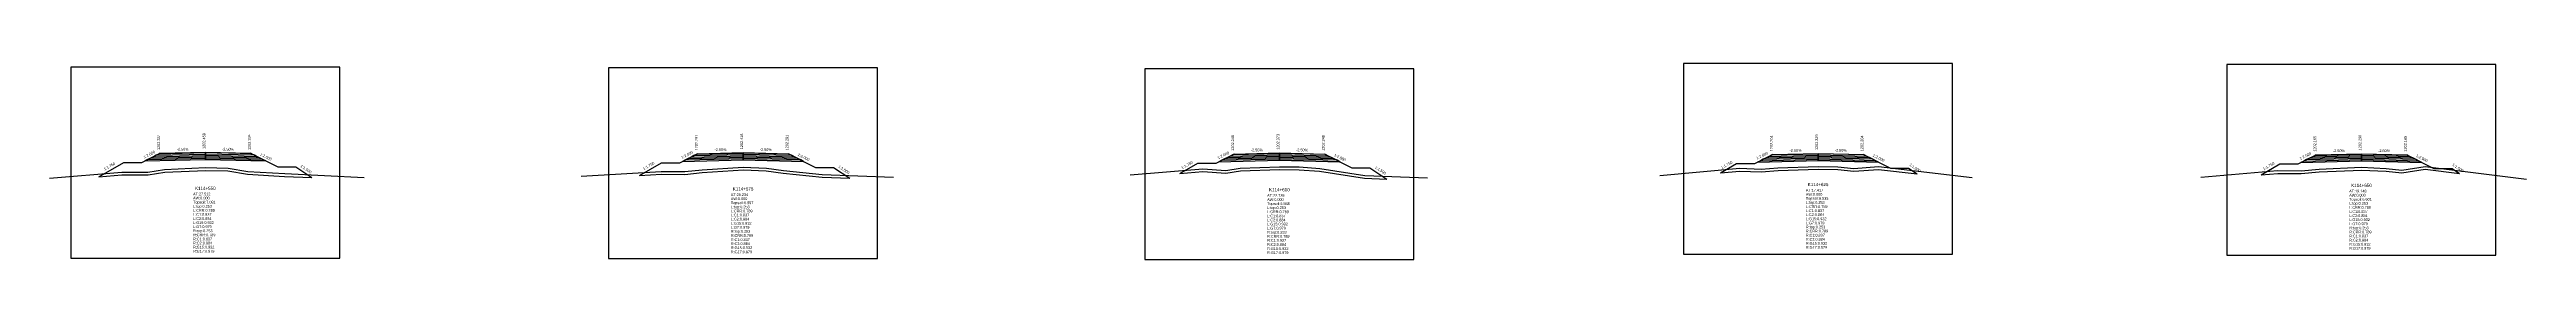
# Model space of a CAD drawing. Extents: x -7 to 78429, y 1189 to 1262.
# Drawn here: x 68640.4 to 68913.9, y 1190.6 to 1212.2 of the extents above; entities that cross this region are included whole.
import ezdxf
from ezdxf.enums import TextEntityAlignment as Align

# ---------------------------------------------------------------- set-up
doc = ezdxf.new("R2010")
doc.units = 0

msp = doc.modelspace()

# ---------------------------------------------------------------- linework, layer by layer
at = {"layer": 'A4_BORDER', "color": 7}
for points in [[(68820.845, 1191.222), (68850.545, 1191.222), (68850.545, 1212.222), (68820.845, 1212.222), (68820.845, 1191.222)], [(68880.855, 1191.125), (68910.555, 1191.125), (68910.555, 1212.125), (68880.855, 1212.125), (68880.855, 1191.125)], [(68642.733, 1190.805), (68672.433, 1190.805), (68672.433, 1211.805), (68642.733, 1211.805), (68642.733, 1190.805)], [(68702.122, 1190.737), (68731.822, 1190.737), (68731.822, 1211.737), (68702.122, 1211.737), (68702.122, 1190.737)], [(68761.352, 1190.646), (68791.052, 1190.646), (68791.052, 1211.646), (68761.352, 1211.646), (68761.352, 1190.646)]]:
    msp.add_lwpolyline(points, dxfattribs=at)
at = {"layer": 'CLEAR_GROUND', "color": 8}
for points in [[(68645.823, 1199.757), (68648.364, 1199.974), (68651.27, 1199.964), (68653.111, 1200.252), (68657.59, 1200.461), (68660.067, 1200.403), (68662.23, 1200.051), (68666.338, 1199.8), (68669.351, 1199.655)], [(68705.523, 1199.892), (68707.947, 1200.03), (68710.55, 1200.017), (68712.469, 1200.226), (68717.002, 1200.499), (68719.537, 1200.402), (68721.393, 1200.157), (68725.696, 1199.705), (68728.778, 1199.587)], [(68765.223, 1200.117), (68767.738, 1200.316), (68770.288, 1200.156), (68771.902, 1200.406), (68776.204, 1200.551), (68778.378, 1200.532), (68780.648, 1200.356), (68785.608, 1199.592), (68788.081, 1199.496)], [(68824.923, 1200.191), (68827.064, 1200.385), (68829.425, 1200.3), (68831.28, 1200.446), (68835.722, 1200.59), (68837.874, 1200.542), (68839.625, 1200.376), (68842.362, 1200.565), (68846.643, 1200.072)], [(68884.623, 1199.975), (68886.458, 1200.131), (68889.061, 1200.104), (68891.049, 1200.286), (68895.7, 1200.498), (68898.426, 1200.352), (68900.172, 1200.183), (68902.727, 1200.579), (68906.535, 1200.111)]]:
    msp.add_lwpolyline(points, dxfattribs=at)
at = {"layer": 'DESIGN_ROAD_TRIMMED', "color": 1}
for points in [[(68645.823, 1199.757), (68648.583, 1201.334), (68650.583, 1201.334), (68652.583, 1202.334), (68652.583, 1202.334), (68652.477, 1202.281), (68652.477, 1202.281), (68652.161, 1202.123), (68652.161, 1202.123), (68651.846, 1201.966), (68651.846, 1201.966), (68651.53, 1201.808), (68651.53, 1201.808), (68651.214, 1201.65), (68651.214, 1201.65), (68650.898, 1201.492), (68657.583, 1201.659), (68657.583, 1201.809), (68657.583, 1201.809), (68657.583, 1201.959), (68657.583, 1201.959), (68657.583, 1202.109), (68657.583, 1202.109), (68657.583, 1202.259), (68657.583, 1202.259), (68657.583, 1202.409), (68657.583, 1202.409), (68657.583, 1202.459), (68657.583, 1202.459), (68657.583, 1202.459), (68657.583, 1202.459), (68657.583, 1202.459), (68657.583, 1202.409), (68657.583, 1202.409), (68657.583, 1202.259), (68657.583, 1202.259), (68657.583, 1202.109), (68657.583, 1202.109), (68657.583, 1201.959), (68657.583, 1201.959), (68657.583, 1201.809), (68657.583, 1201.809), (68657.583, 1201.659), (68664.267, 1201.492), (68663.951, 1201.65), (68663.951, 1201.65), (68663.635, 1201.808), (68663.635, 1201.808), (68663.319, 1201.966), (68663.319, 1201.966), (68663.004, 1202.123), (68663.004, 1202.123), (68662.688, 1202.281), (68662.688, 1202.281), (68662.583, 1202.334), (68662.583, 1202.334), (68665.583, 1200.834), (68667.583, 1200.834), (68669.351, 1199.655)], [(68705.523, 1199.892), (68707.972, 1201.291), (68709.972, 1201.291), (68711.972, 1202.291), (68711.972, 1202.291), (68711.866, 1202.238), (68711.866, 1202.238), (68711.551, 1202.08), (68711.551, 1202.08), (68711.235, 1201.923), (68711.235, 1201.923), (68710.919, 1201.765), (68710.919, 1201.765), (68710.603, 1201.607), (68710.603, 1201.607), (68710.287, 1201.449), (68716.972, 1201.616), (68716.972, 1201.766), (68716.972, 1201.766), (68716.972, 1201.916), (68716.972, 1201.916), (68716.972, 1202.066), (68716.972, 1202.066), (68716.972, 1202.216), (68716.972, 1202.216), (68716.972, 1202.366), (68716.972, 1202.366), (68716.972, 1202.416), (68716.972, 1202.416), (68716.972, 1202.416), (68716.972, 1202.416), (68716.972, 1202.416), (68716.972, 1202.366), (68716.972, 1202.366), (68716.972, 1202.216), (68716.972, 1202.216), (68716.972, 1202.066), (68716.972, 1202.066), (68716.972, 1201.916), (68716.972, 1201.916), (68716.972, 1201.766), (68716.972, 1201.766), (68716.972, 1201.616), (68723.656, 1201.449), (68723.34, 1201.607), (68723.34, 1201.607), (68723.024, 1201.765), (68723.024, 1201.765), (68722.709, 1201.923), (68722.709, 1201.923), (68722.393, 1202.08), (68722.393, 1202.08), (68722.077, 1202.238), (68722.077, 1202.238), (68721.972, 1202.291), (68721.972, 1202.291), (68724.972, 1200.791), (68726.972, 1200.791), (68728.778, 1199.587)], [(68765.223, 1200.117), (68767.202, 1201.248), (68769.202, 1201.248), (68771.202, 1202.248), (68771.202, 1202.248), (68771.097, 1202.195), (68771.097, 1202.195), (68770.781, 1202.037), (68770.781, 1202.037), (68770.466, 1201.88), (68770.466, 1201.88), (68770.15, 1201.722), (68770.15, 1201.722), (68769.834, 1201.564), (68769.834, 1201.564), (68769.518, 1201.406), (68776.202, 1201.573), (68776.202, 1201.723), (68776.202, 1201.723), (68776.202, 1201.873), (68776.202, 1201.873), (68776.202, 1202.023), (68776.202, 1202.023), (68776.202, 1202.173), (68776.202, 1202.173), (68776.202, 1202.323), (68776.202, 1202.323), (68776.202, 1202.373), (68776.202, 1202.373), (68776.202, 1202.373), (68776.202, 1202.373), (68776.202, 1202.373), (68776.202, 1202.323), (68776.202, 1202.323), (68776.202, 1202.173), (68776.202, 1202.173), (68776.202, 1202.023), (68776.202, 1202.023), (68776.202, 1201.873), (68776.202, 1201.873), (68776.202, 1201.723), (68776.202, 1201.723), (68776.202, 1201.573), (68782.887, 1201.406), (68782.571, 1201.564), (68782.571, 1201.564), (68782.255, 1201.722), (68782.255, 1201.722), (68781.939, 1201.88), (68781.939, 1201.88), (68781.623, 1202.037), (68781.623, 1202.037), (68781.308, 1202.195), (68781.308, 1202.195), (68781.202, 1202.248), (68781.202, 1202.248), (68784.202, 1200.748), (68786.202, 1200.748), (68788.081, 1199.496)], [(68824.923, 1200.191), (68826.695, 1201.204), (68828.695, 1201.204), (68830.695, 1202.204), (68830.695, 1202.204), (68830.59, 1202.151), (68830.59, 1202.151), (68830.274, 1201.993), (68830.274, 1201.993), (68829.959, 1201.836), (68829.959, 1201.836), (68829.643, 1201.678), (68829.643, 1201.678), (68829.327, 1201.52), (68829.327, 1201.52), (68829.011, 1201.362), (68835.695, 1201.529), (68835.695, 1201.679), (68835.695, 1201.679), (68835.695, 1201.829), (68835.695, 1201.829), (68835.695, 1201.979), (68835.695, 1201.979), (68835.695, 1202.129), (68835.695, 1202.129), (68835.695, 1202.279), (68835.695, 1202.279), (68835.695, 1202.329), (68835.695, 1202.329), (68835.695, 1202.329), (68835.695, 1202.329), (68835.695, 1202.329), (68835.695, 1202.279), (68835.695, 1202.279), (68835.695, 1202.129), (68835.695, 1202.129), (68835.695, 1201.979), (68835.695, 1201.979), (68835.695, 1201.829), (68835.695, 1201.829), (68835.695, 1201.679), (68835.695, 1201.679), (68835.695, 1201.529), (68842.38, 1201.362), (68842.064, 1201.52), (68842.064, 1201.52), (68841.748, 1201.678), (68841.748, 1201.678), (68841.432, 1201.836), (68841.432, 1201.836), (68841.116, 1201.993), (68841.116, 1201.993), (68840.801, 1202.151), (68840.801, 1202.151), (68840.695, 1202.204), (68840.695, 1202.204), (68843.695, 1200.704), (68845.695, 1200.704), (68846.643, 1200.072)], [(68884.623, 1199.975), (68886.705, 1201.165), (68888.705, 1201.165), (68890.705, 1202.165), (68890.705, 1202.165), (68890.599, 1202.112), (68890.599, 1202.112), (68890.284, 1201.954), (68890.284, 1201.954), (68889.968, 1201.797), (68889.968, 1201.797), (68889.652, 1201.639), (68889.652, 1201.639), (68889.336, 1201.481), (68889.336, 1201.481), (68889.02, 1201.323), (68895.705, 1201.49), (68895.705, 1201.64), (68895.705, 1201.64), (68895.705, 1201.79), (68895.705, 1201.79), (68895.705, 1201.94), (68895.705, 1201.94), (68895.705, 1202.09), (68895.705, 1202.09), (68895.705, 1202.24), (68895.705, 1202.24), (68895.705, 1202.29), (68895.705, 1202.29), (68895.705, 1202.29), (68895.705, 1202.29), (68895.705, 1202.29), (68895.705, 1202.24), (68895.705, 1202.24), (68895.705, 1202.09), (68895.705, 1202.09), (68895.705, 1201.94), (68895.705, 1201.94), (68895.705, 1201.79), (68895.705, 1201.79), (68895.705, 1201.64), (68895.705, 1201.64), (68895.705, 1201.49), (68902.389, 1201.323), (68902.073, 1201.481), (68902.073, 1201.481), (68901.757, 1201.639), (68901.757, 1201.639), (68901.442, 1201.797), (68901.442, 1201.797), (68901.126, 1201.954), (68901.126, 1201.954), (68900.81, 1202.112), (68900.81, 1202.112), (68900.705, 1202.165), (68900.705, 1202.165), (68903.705, 1200.665), (68905.705, 1200.665), (68906.535, 1200.111)]]:
    msp.add_lwpolyline(points, dxfattribs=at)
at = {"layer": 'FINISHED_ROAD', "color": 2}
for points in [[(68648.583, 1201.334), (68650.583, 1201.334), (68652.583, 1202.334), (68652.583, 1202.334), (68657.583, 1202.459), (68662.583, 1202.334), (68662.583, 1202.334), (68665.583, 1200.834), (68667.583, 1200.834)], [(68707.972, 1201.291), (68709.972, 1201.291), (68711.972, 1202.291), (68711.972, 1202.291), (68716.972, 1202.416), (68721.972, 1202.291), (68721.972, 1202.291), (68724.972, 1200.791), (68726.972, 1200.791)], [(68767.202, 1201.248), (68769.202, 1201.248), (68771.202, 1202.248), (68771.202, 1202.248), (68776.202, 1202.373), (68781.202, 1202.248), (68781.202, 1202.248), (68784.202, 1200.748), (68786.202, 1200.748)], [(68826.695, 1201.204), (68828.695, 1201.204), (68830.695, 1202.204), (68830.695, 1202.204), (68835.695, 1202.329), (68840.695, 1202.204), (68840.695, 1202.204), (68843.695, 1200.704), (68845.695, 1200.704)], [(68886.705, 1201.165), (68888.705, 1201.165), (68890.705, 1202.165), (68890.705, 1202.165), (68895.705, 1202.29), (68900.705, 1202.165), (68900.705, 1202.165), (68903.705, 1200.665), (68905.705, 1200.665)]]:
    msp.add_lwpolyline(points, dxfattribs=at)
at = {"layer": 'LAYER_0', "color": 4}
for points in [[(68652.583, 1202.334), (68652.477, 1202.281), (68657.583, 1202.409), (68657.583, 1202.459)], [(68711.972, 1202.291), (68711.866, 1202.238), (68716.972, 1202.366), (68716.972, 1202.416)], [(68771.202, 1202.248), (68771.097, 1202.195), (68776.202, 1202.323), (68776.202, 1202.373)], [(68830.695, 1202.204), (68830.59, 1202.151), (68835.695, 1202.279), (68835.695, 1202.329)], [(68890.705, 1202.165), (68890.599, 1202.112), (68895.705, 1202.24), (68895.705, 1202.29)]]:
    msp.add_lwpolyline(points, dxfattribs=at)
at = {"layer": 'LAYER_1', "color": 4}
for points in [[(68652.477, 1202.281), (68652.161, 1202.123), (68657.583, 1202.259), (68657.583, 1202.409)], [(68711.866, 1202.238), (68711.551, 1202.08), (68716.972, 1202.216), (68716.972, 1202.366)], [(68771.097, 1202.195), (68770.781, 1202.037), (68776.202, 1202.173), (68776.202, 1202.323)], [(68830.59, 1202.151), (68830.274, 1201.993), (68835.695, 1202.129), (68835.695, 1202.279)], [(68890.599, 1202.112), (68890.284, 1201.954), (68895.705, 1202.09), (68895.705, 1202.24)]]:
    msp.add_lwpolyline(points, dxfattribs=at)
at = {"layer": 'LAYER_10', "color": 6}
for points in [[(68663.635, 1201.808), (68663.951, 1201.65), (68657.583, 1201.809), (68657.583, 1201.959)], [(68723.024, 1201.765), (68723.34, 1201.607), (68716.972, 1201.766), (68716.972, 1201.916)], [(68782.255, 1201.722), (68782.571, 1201.564), (68776.202, 1201.723), (68776.202, 1201.873)], [(68841.748, 1201.678), (68842.064, 1201.52), (68835.695, 1201.679), (68835.695, 1201.829)], [(68901.757, 1201.639), (68902.073, 1201.481), (68895.705, 1201.64), (68895.705, 1201.79)]]:
    msp.add_lwpolyline(points, dxfattribs=at)
at = {"layer": 'LAYER_11', "color": 6}
for points in [[(68663.951, 1201.65), (68664.267, 1201.492), (68657.583, 1201.659), (68657.583, 1201.809)], [(68723.34, 1201.607), (68723.656, 1201.449), (68716.972, 1201.616), (68716.972, 1201.766)], [(68782.571, 1201.564), (68782.887, 1201.406), (68776.202, 1201.573), (68776.202, 1201.723)], [(68842.064, 1201.52), (68842.38, 1201.362), (68835.695, 1201.529), (68835.695, 1201.679)], [(68902.073, 1201.481), (68902.389, 1201.323), (68895.705, 1201.49), (68895.705, 1201.64)]]:
    msp.add_lwpolyline(points, dxfattribs=at)
at = {"layer": 'LAYER_2', "color": 4}
for points in [[(68652.161, 1202.123), (68651.846, 1201.966), (68657.583, 1202.109), (68657.583, 1202.259)], [(68711.551, 1202.08), (68711.235, 1201.923), (68716.972, 1202.066), (68716.972, 1202.216)], [(68770.781, 1202.037), (68770.466, 1201.88), (68776.202, 1202.023), (68776.202, 1202.173)], [(68830.274, 1201.993), (68829.959, 1201.836), (68835.695, 1201.979), (68835.695, 1202.129)], [(68890.284, 1201.954), (68889.968, 1201.797), (68895.705, 1201.94), (68895.705, 1202.09)]]:
    msp.add_lwpolyline(points, dxfattribs=at)
at = {"layer": 'LAYER_3', "color": 4}
for points in [[(68651.846, 1201.966), (68651.53, 1201.808), (68657.583, 1201.959), (68657.583, 1202.109)], [(68711.235, 1201.923), (68710.919, 1201.765), (68716.972, 1201.916), (68716.972, 1202.066)], [(68770.466, 1201.88), (68770.15, 1201.722), (68776.202, 1201.873), (68776.202, 1202.023)], [(68829.959, 1201.836), (68829.643, 1201.678), (68835.695, 1201.829), (68835.695, 1201.979)], [(68889.968, 1201.797), (68889.652, 1201.639), (68895.705, 1201.79), (68895.705, 1201.94)]]:
    msp.add_lwpolyline(points, dxfattribs=at)
at = {"layer": 'LAYER_4', "color": 4}
for points in [[(68651.53, 1201.808), (68651.214, 1201.65), (68657.583, 1201.809), (68657.583, 1201.959)], [(68710.919, 1201.765), (68710.603, 1201.607), (68716.972, 1201.766), (68716.972, 1201.916)], [(68770.15, 1201.722), (68769.834, 1201.564), (68776.202, 1201.723), (68776.202, 1201.873)], [(68829.643, 1201.678), (68829.327, 1201.52), (68835.695, 1201.679), (68835.695, 1201.829)], [(68889.652, 1201.639), (68889.336, 1201.481), (68895.705, 1201.64), (68895.705, 1201.79)]]:
    msp.add_lwpolyline(points, dxfattribs=at)
at = {"layer": 'LAYER_5', "color": 4}
for points in [[(68651.214, 1201.65), (68650.898, 1201.492), (68657.583, 1201.659), (68657.583, 1201.809)], [(68710.603, 1201.607), (68710.287, 1201.449), (68716.972, 1201.616), (68716.972, 1201.766)], [(68769.834, 1201.564), (68769.518, 1201.406), (68776.202, 1201.573), (68776.202, 1201.723)], [(68829.327, 1201.52), (68829.011, 1201.362), (68835.695, 1201.529), (68835.695, 1201.679)], [(68889.336, 1201.481), (68889.02, 1201.323), (68895.705, 1201.49), (68895.705, 1201.64)]]:
    msp.add_lwpolyline(points, dxfattribs=at)
at = {"layer": 'LAYER_6', "color": 6}
for points in [[(68662.583, 1202.334), (68662.688, 1202.281), (68657.583, 1202.409), (68657.583, 1202.459)], [(68721.972, 1202.291), (68722.077, 1202.238), (68716.972, 1202.366), (68716.972, 1202.416)], [(68781.202, 1202.248), (68781.308, 1202.195), (68776.202, 1202.323), (68776.202, 1202.373)], [(68840.695, 1202.204), (68840.801, 1202.151), (68835.695, 1202.279), (68835.695, 1202.329)], [(68900.705, 1202.165), (68900.81, 1202.112), (68895.705, 1202.24), (68895.705, 1202.29)]]:
    msp.add_lwpolyline(points, dxfattribs=at)
at = {"layer": 'LAYER_7', "color": 6}
for points in [[(68662.688, 1202.281), (68663.004, 1202.123), (68657.583, 1202.259), (68657.583, 1202.409)], [(68722.077, 1202.238), (68722.393, 1202.08), (68716.972, 1202.216), (68716.972, 1202.366)], [(68781.308, 1202.195), (68781.623, 1202.037), (68776.202, 1202.173), (68776.202, 1202.323)], [(68840.801, 1202.151), (68841.116, 1201.993), (68835.695, 1202.129), (68835.695, 1202.279)], [(68900.81, 1202.112), (68901.126, 1201.954), (68895.705, 1202.09), (68895.705, 1202.24)]]:
    msp.add_lwpolyline(points, dxfattribs=at)
at = {"layer": 'LAYER_8', "color": 6}
for points in [[(68663.004, 1202.123), (68663.319, 1201.966), (68657.583, 1202.109), (68657.583, 1202.259)], [(68722.393, 1202.08), (68722.709, 1201.923), (68716.972, 1202.066), (68716.972, 1202.216)], [(68781.623, 1202.037), (68781.939, 1201.88), (68776.202, 1202.023), (68776.202, 1202.173)], [(68841.116, 1201.993), (68841.432, 1201.836), (68835.695, 1201.979), (68835.695, 1202.129)], [(68901.126, 1201.954), (68901.442, 1201.797), (68895.705, 1201.94), (68895.705, 1202.09)]]:
    msp.add_lwpolyline(points, dxfattribs=at)
at = {"layer": 'LAYER_9', "color": 6}
for points in [[(68663.319, 1201.966), (68663.635, 1201.808), (68657.583, 1201.959), (68657.583, 1202.109)], [(68722.709, 1201.923), (68723.024, 1201.765), (68716.972, 1201.916), (68716.972, 1202.066)], [(68781.939, 1201.88), (68782.255, 1201.722), (68776.202, 1201.873), (68776.202, 1202.023)], [(68841.432, 1201.836), (68841.748, 1201.678), (68835.695, 1201.829), (68835.695, 1201.979)], [(68901.442, 1201.797), (68901.757, 1201.639), (68895.705, 1201.79), (68895.705, 1201.94)]]:
    msp.add_lwpolyline(points, dxfattribs=at)
at = {"layer": 'NATURAL_GROUND', "color": 3}
for points in [[(68818.203, 1199.885), (68827.055, 1200.685), (68829.418, 1200.6), (68831.263, 1200.746), (68835.72, 1200.89), (68837.891, 1200.842), (68839.628, 1200.677), (68842.368, 1200.866), (68852.711, 1199.676)], [(68640.377, 1199.593), (68648.352, 1200.274), (68651.248, 1200.264), (68653.081, 1200.551), (68657.587, 1200.761), (68660.095, 1200.702), (68662.264, 1200.35), (68666.355, 1200.1), (68675.107, 1199.678)], [(68699.076, 1199.824), (68707.939, 1200.33), (68710.535, 1200.317), (68712.444, 1200.525), (68716.999, 1200.799), (68719.563, 1200.701), (68721.429, 1200.455), (68725.718, 1200.004), (68733.601, 1199.702)], [(68759.717, 1199.981), (68767.735, 1200.617), (68770.274, 1200.457), (68771.873, 1200.705), (68776.2, 1200.851), (68778.391, 1200.832), (68780.682, 1200.654), (68785.636, 1199.891), (68792.563, 1199.622)], [(68877.977, 1199.713), (68886.447, 1200.431), (68889.049, 1200.404), (68891.029, 1200.585), (68895.702, 1200.798), (68898.449, 1200.651), (68900.164, 1200.485), (68902.723, 1200.882), (68913.928, 1199.505)]]:
    msp.add_lwpolyline(points, dxfattribs=at)
at = {"layer": 'STRUCTURE_LEFT', "color": 4}
for points in [[(68652.583, 1202.334), (68652.477, 1202.281), (68652.477, 1202.281), (68652.161, 1202.123), (68652.161, 1202.123), (68651.846, 1201.966), (68651.846, 1201.966), (68651.53, 1201.808), (68651.53, 1201.808), (68651.214, 1201.65), (68651.214, 1201.65), (68650.898, 1201.492), (68657.583, 1201.659), (68657.583, 1201.809), (68657.583, 1201.809), (68657.583, 1201.959), (68657.583, 1201.959), (68657.583, 1202.109), (68657.583, 1202.109), (68657.583, 1202.259), (68657.583, 1202.259), (68657.583, 1202.409), (68657.583, 1202.409), (68657.583, 1202.459), (68657.583, 1202.459)], [(68711.972, 1202.291), (68711.866, 1202.238), (68711.866, 1202.238), (68711.551, 1202.08), (68711.551, 1202.08), (68711.235, 1201.923), (68711.235, 1201.923), (68710.919, 1201.765), (68710.919, 1201.765), (68710.603, 1201.607), (68710.603, 1201.607), (68710.287, 1201.449), (68716.972, 1201.616), (68716.972, 1201.766), (68716.972, 1201.766), (68716.972, 1201.916), (68716.972, 1201.916), (68716.972, 1202.066), (68716.972, 1202.066), (68716.972, 1202.216), (68716.972, 1202.216), (68716.972, 1202.366), (68716.972, 1202.366), (68716.972, 1202.416), (68716.972, 1202.416)], [(68771.202, 1202.248), (68771.097, 1202.195), (68771.097, 1202.195), (68770.781, 1202.037), (68770.781, 1202.037), (68770.466, 1201.88), (68770.466, 1201.88), (68770.15, 1201.722), (68770.15, 1201.722), (68769.834, 1201.564), (68769.834, 1201.564), (68769.518, 1201.406), (68776.202, 1201.573), (68776.202, 1201.723), (68776.202, 1201.723), (68776.202, 1201.873), (68776.202, 1201.873), (68776.202, 1202.023), (68776.202, 1202.023), (68776.202, 1202.173), (68776.202, 1202.173), (68776.202, 1202.323), (68776.202, 1202.323), (68776.202, 1202.373), (68776.202, 1202.373)], [(68830.695, 1202.204), (68830.59, 1202.151), (68830.59, 1202.151), (68830.274, 1201.993), (68830.274, 1201.993), (68829.959, 1201.836), (68829.959, 1201.836), (68829.643, 1201.678), (68829.643, 1201.678), (68829.327, 1201.52), (68829.327, 1201.52), (68829.011, 1201.362), (68835.695, 1201.529), (68835.695, 1201.679), (68835.695, 1201.679), (68835.695, 1201.829), (68835.695, 1201.829), (68835.695, 1201.979), (68835.695, 1201.979), (68835.695, 1202.129), (68835.695, 1202.129), (68835.695, 1202.279), (68835.695, 1202.279), (68835.695, 1202.329), (68835.695, 1202.329)], [(68890.705, 1202.165), (68890.599, 1202.112), (68890.599, 1202.112), (68890.284, 1201.954), (68890.284, 1201.954), (68889.968, 1201.797), (68889.968, 1201.797), (68889.652, 1201.639), (68889.652, 1201.639), (68889.336, 1201.481), (68889.336, 1201.481), (68889.02, 1201.323), (68895.705, 1201.49), (68895.705, 1201.64), (68895.705, 1201.64), (68895.705, 1201.79), (68895.705, 1201.79), (68895.705, 1201.94), (68895.705, 1201.94), (68895.705, 1202.09), (68895.705, 1202.09), (68895.705, 1202.24), (68895.705, 1202.24), (68895.705, 1202.29), (68895.705, 1202.29)]]:
    msp.add_lwpolyline(points, dxfattribs=at)
at = {"layer": 'STRUCTURE_RIGHT', "color": 6}
for points in [[(68657.583, 1202.459), (68657.583, 1202.459), (68657.583, 1202.409), (68657.583, 1202.409), (68657.583, 1202.259), (68657.583, 1202.259), (68657.583, 1202.109), (68657.583, 1202.109), (68657.583, 1201.959), (68657.583, 1201.959), (68657.583, 1201.809), (68657.583, 1201.809), (68657.583, 1201.659), (68664.267, 1201.492), (68663.951, 1201.65), (68663.951, 1201.65), (68663.635, 1201.808), (68663.635, 1201.808), (68663.319, 1201.966), (68663.319, 1201.966), (68663.004, 1202.123), (68663.004, 1202.123), (68662.688, 1202.281), (68662.688, 1202.281), (68662.583, 1202.334)], [(68716.972, 1202.416), (68716.972, 1202.416), (68716.972, 1202.366), (68716.972, 1202.366), (68716.972, 1202.216), (68716.972, 1202.216), (68716.972, 1202.066), (68716.972, 1202.066), (68716.972, 1201.916), (68716.972, 1201.916), (68716.972, 1201.766), (68716.972, 1201.766), (68716.972, 1201.616), (68723.656, 1201.449), (68723.34, 1201.607), (68723.34, 1201.607), (68723.024, 1201.765), (68723.024, 1201.765), (68722.709, 1201.923), (68722.709, 1201.923), (68722.393, 1202.08), (68722.393, 1202.08), (68722.077, 1202.238), (68722.077, 1202.238), (68721.972, 1202.291)], [(68776.202, 1202.373), (68776.202, 1202.373), (68776.202, 1202.323), (68776.202, 1202.323), (68776.202, 1202.173), (68776.202, 1202.173), (68776.202, 1202.023), (68776.202, 1202.023), (68776.202, 1201.873), (68776.202, 1201.873), (68776.202, 1201.723), (68776.202, 1201.723), (68776.202, 1201.573), (68782.887, 1201.406), (68782.571, 1201.564), (68782.571, 1201.564), (68782.255, 1201.722), (68782.255, 1201.722), (68781.939, 1201.88), (68781.939, 1201.88), (68781.623, 1202.037), (68781.623, 1202.037), (68781.308, 1202.195), (68781.308, 1202.195), (68781.202, 1202.248)], [(68835.695, 1202.329), (68835.695, 1202.329), (68835.695, 1202.279), (68835.695, 1202.279), (68835.695, 1202.129), (68835.695, 1202.129), (68835.695, 1201.979), (68835.695, 1201.979), (68835.695, 1201.829), (68835.695, 1201.829), (68835.695, 1201.679), (68835.695, 1201.679), (68835.695, 1201.529), (68842.38, 1201.362), (68842.064, 1201.52), (68842.064, 1201.52), (68841.748, 1201.678), (68841.748, 1201.678), (68841.432, 1201.836), (68841.432, 1201.836), (68841.116, 1201.993), (68841.116, 1201.993), (68840.801, 1202.151), (68840.801, 1202.151), (68840.695, 1202.204)], [(68895.705, 1202.29), (68895.705, 1202.29), (68895.705, 1202.24), (68895.705, 1202.24), (68895.705, 1202.09), (68895.705, 1202.09), (68895.705, 1201.94), (68895.705, 1201.94), (68895.705, 1201.79), (68895.705, 1201.79), (68895.705, 1201.64), (68895.705, 1201.64), (68895.705, 1201.49), (68902.389, 1201.323), (68902.073, 1201.481), (68902.073, 1201.481), (68901.757, 1201.639), (68901.757, 1201.639), (68901.442, 1201.797), (68901.442, 1201.797), (68901.126, 1201.954), (68901.126, 1201.954), (68900.81, 1202.112), (68900.81, 1202.112), (68900.705, 1202.165)]]:
    msp.add_lwpolyline(points, dxfattribs=at)

# ---------------------------------------------------------------- texts
at = {"layer": 'INFO_TEXT'}
for s, p in [('AT:17.417', (68834.345, 1198.122)), ('AT:19.148', (68894.355, 1198.025)), ('AT:27.512', (68656.233, 1197.705)), ('AW:0.000', (68656.233, 1197.255)), ('Topsoil:7.081', (68656.233, 1196.805)), ('L:top:0.253', (68656.233, 1196.355)), ('L:CRR:0.789', (68656.233, 1195.905)), ('L:C1:0.837', (68656.233, 1195.455)), ('AT:26.234', (68715.622, 1197.637)), ('AW:0.000', (68715.622, 1197.187)), ('Topsoil:6.997', (68715.622, 1196.737)), ('L:top:0.253', (68715.622, 1196.287)), ('L:CRR:0.789', (68715.622, 1195.837)), ('L:C1:0.837', (68715.622, 1195.387)), ('AT:22.735', (68774.852, 1197.546)), ('AW:0.000', (68774.852, 1197.096)), ('Topsoil:6.888', (68774.852, 1196.646)), ('L:top:0.253', (68774.852, 1196.196)), ('L:CRR:0.789', (68774.852, 1195.746)), ('L:C1:0.837', (68774.852, 1195.296)), ('AW:0.000', (68834.345, 1197.672)), ('Topsoil:6.535', (68834.345, 1197.222)), ('L:top:0.253', (68834.345, 1196.772)), ('L:CRR:0.789', (68834.345, 1196.322)), ('L:C1:0.837', (68834.345, 1195.872)), ('L:C2:0.884', (68834.345, 1195.422)), ('AW:0.000', (68894.355, 1197.575)), ('Topsoil:6.601', (68894.355, 1197.125)), ('L:top:0.253', (68894.355, 1196.675)), ('L:CRR:0.789', (68894.355, 1196.225)), ('L:C1:0.837', (68894.355, 1195.775)), ('L:C2:0.884', (68894.355, 1195.325)), ('L:C2:0.884', (68656.233, 1195.005)), ('L:G15:0.932', (68656.233, 1194.555)), ('L:G7:0.979', (68656.233, 1194.105)), ('R:top:0.253', (68656.233, 1193.655)), ('R:CRR:0.789', (68656.233, 1193.205)), ('R:C1:0.837', (68656.233, 1192.755)), ('L:C2:0.884', (68715.622, 1194.937)), ('L:G15:0.932', (68715.622, 1194.487)), ('L:G7:0.979', (68715.622, 1194.037)), ('R:top:0.253', (68715.622, 1193.587)), ('R:CRR:0.789', (68715.622, 1193.137)), ('R:C1:0.837', (68715.622, 1192.687)), ('L:C2:0.884', (68774.852, 1194.846)), ('L:G15:0.932', (68774.852, 1194.396)), ('L:G7:0.979', (68774.852, 1193.946)), ('R:top:0.253', (68774.852, 1193.496)), ('R:CRR:0.789', (68774.852, 1193.046)), ('R:C1:0.837', (68774.852, 1192.596)), ('L:G15:0.932', (68834.345, 1194.972)), ('L:G7:0.979', (68834.345, 1194.522)), ('R:top:0.253', (68834.345, 1194.072)), ('R:CRR:0.789', (68834.345, 1193.622)), ('R:C1:0.837', (68834.345, 1193.172)), ('R:C2:0.884', (68834.345, 1192.722)), ('L:G15:0.932', (68894.355, 1194.875)), ('L:G7:0.979', (68894.355, 1194.425)), ('R:top:0.253', (68894.355, 1193.975)), ('R:CRR:0.789', (68894.355, 1193.525)), ('R:C1:0.837', (68894.355, 1193.075)), ('R:C2:0.884', (68894.355, 1192.625)), ('R:C2:0.884', (68656.233, 1192.305)), ('R:G15:0.932', (68656.233, 1191.855)), ('R:G17:0.979', (68656.233, 1191.405)), ('R:C2:0.884', (68715.622, 1192.237)), ('R:G15:0.932', (68715.622, 1191.787)), ('R:G17:0.979', (68715.622, 1191.337)), ('R:C2:0.884', (68774.852, 1192.146)), ('R:G15:0.932', (68774.852, 1191.696)), ('R:G17:0.979', (68774.852, 1191.246)), ('R:G15:0.932', (68834.345, 1192.272)), ('R:G17:0.979', (68834.345, 1191.822)), ('R:G15:0.932', (68894.355, 1192.175)), ('R:G17:0.979', (68894.355, 1191.725))]:
    msp.add_text(s, height=0.3, dxfattribs=at).set_placement(p)
at = {"layer": 'LEFT_TEXT_H'}
for s, p in [('1202.334', (68652.583, 1202.694)), ('1202.291', (68711.972, 1202.651)), ('1202.248', (68771.202, 1202.608)), ('1202.204', (68830.695, 1202.564)), ('1202.165', (68890.705, 1202.525))]:
    msp.add_text(s, height=0.3, rotation=90, dxfattribs=at).set_placement(p)
at = {"layer": 'POINT_TEXT_H'}
for s, p in [('1202.459', (68657.583, 1202.819)), ('1202.416', (68716.972, 1202.776)), ('1202.373', (68776.202, 1202.733)), ('1202.329', (68835.695, 1202.689)), ('1202.290', (68895.705, 1202.65))]:
    msp.add_text(s, height=0.3, rotation=90, dxfattribs=at).set_placement(p)
at = {"layer": 'RIGHT_TEXT_H'}
for s, p in [('1202.334', (68662.583, 1202.694)), ('1202.291', (68721.972, 1202.651)), ('1202.248', (68781.202, 1202.608)), ('1202.204', (68840.695, 1202.564)), ('1202.165', (68900.705, 1202.525))]:
    msp.add_text(s, height=0.3, rotation=90, dxfattribs=at).set_placement(p)
at = {"layer": 'SLOPE_left'}
for s, rotation, p in [('1:1.750', 29.745, (68647.113, 1200.702)), ('1:2.000', 26.565, (68651.502, 1201.995)), ('1:1.750', 29.745, (68706.658, 1200.748)), ('1:2.000', 26.565, (68710.891, 1201.952)), ('1:1.750', 29.745, (68766.123, 1200.839)), ('1:2.000', 26.565, (68770.122, 1201.909)), ('1:1.750', 29.745, (68825.72, 1200.854)), ('1:2.000', 26.565, (68829.615, 1201.865)), ('1:1.750', 29.745, (68885.574, 1200.726)), ('1:2.000', 26.565, (68889.624, 1201.826))]:
    msp.add_text(s, height=0.3, rotation=rotation, dxfattribs=at).set_placement(p, align=Align.BOTTOM_CENTER)
at = {"layer": 'SLOPE_right'}
for s, rotation, p in [('1:2.000', -26.565, (68664.163, 1201.745)), ('1:1.500', -33.69, (68668.566, 1200.394)), ('1:2.000', -26.565, (68723.552, 1201.702)), ('1:1.500', -33.69, (68727.975, 1200.339)), ('1:2.000', -26.565, (68782.783, 1201.659)), ('1:1.500', -33.69, (68787.241, 1200.272)), ('1:2.000', -26.565, (68842.276, 1201.615)), ('1:1.500', -33.69, (68846.269, 1200.538)), ('1:2.000', -26.565, (68902.285, 1201.576)), ('1:1.500', -33.69, (68906.22, 1200.538))]:
    msp.add_text(s, height=0.3, rotation=rotation, dxfattribs=at).set_placement(p, align=Align.BOTTOM_CENTER)
at = {"layer": 'SLOPE_TEXT'}
for p in [(68655.083, 1202.637), (68660.083, 1202.637), (68714.472, 1202.593), (68719.472, 1202.593), (68773.702, 1202.551), (68778.702, 1202.551), (68833.195, 1202.506), (68838.195, 1202.506), (68893.205, 1202.467), (68898.205, 1202.467)]:
    msp.add_text('-2.50%', height=0.3, dxfattribs=at).set_placement(p, align=Align.CENTER)
at = {"layer": 'STATION_TITLE'}
for s, p in [('K114+550', (68657.583, 1198.305)), ('K114+575', (68716.972, 1198.237)), ('K114+600', (68776.202, 1198.146)), ('K114+625', (68835.695, 1198.722)), ('K114+650', (68895.705, 1198.625))]:
    msp.add_text(s, height=0.36, dxfattribs=at).set_placement(p, align=Align.CENTER)

doc.saveas('drawing.dxf')
